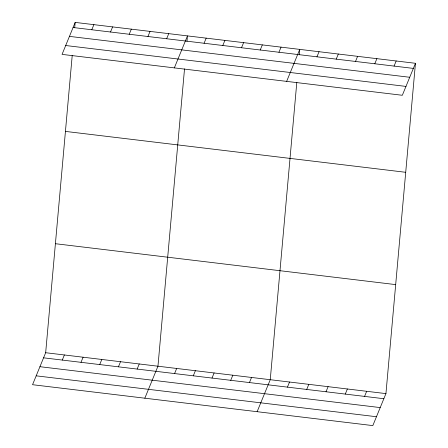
<?xml version="1.0" encoding="UTF-8"?>
<svg xmlns="http://www.w3.org/2000/svg" width="448" height="448" viewBox="0 0 448 448"><rect width="100%" height="100%" fill="white"/><g stroke="black" fill="none" stroke-linecap="round" stroke-linejoin="round"><path stroke-width="0.67" d="M415.453 63.297L402.332 95.284L62.059 54.387L75.174 22.4L415.453 63.297L385.941 393.613L372.826 425.6L32.547 384.703L45.668 352.716L72.229 55.373M74.693 27.782L75.174 22.4M184.52 68.869L157.959 366.212L144.838 398.199M186.984 41.278L187.466 35.896L174.35 67.883M296.811 82.365L270.25 379.708L257.13 411.695M299.275 54.774L299.757 49.392L286.642 81.379M91.795 29.758L93.89 24.651M110.51 32.01L112.605 26.897M129.226 34.255L131.32 29.148M147.941 36.506L150.035 31.399M166.656 38.752L168.75 33.645M62.289 360.074L64.383 354.962M204.086 43.254L206.181 38.147M81.004 362.32L83.098 357.213M222.802 45.5L224.896 40.393M99.719 364.571L101.814 359.464M241.517 47.751L243.611 42.644M118.434 366.822L120.529 361.71M260.232 50.002L262.326 44.895M137.15 369.068L139.244 363.961M278.947 52.248L281.042 47.141M174.58 373.57L176.674 368.458M316.943 56.818L319.043 51.71M193.295 375.816L195.39 370.709M336.23 59.136L338.324 54.029M212.01 378.067L214.105 372.96M355.51 61.454L357.605 56.342M230.726 380.318L232.82 375.206M374.791 63.767L376.886 58.66M249.441 382.564L251.535 377.457M394.072 66.086L396.172 60.978M287.437 387.134L289.531 382.026M306.718 389.452L308.812 384.339M326.004 391.765L328.098 386.658M345.285 394.083L347.379 388.976M364.566 396.402L366.66 391.294M73.08 27.507L413.358 68.404M69.446 36.378L409.718 77.274M65.694 45.517L405.972 86.414M65.436 131.404L405.714 172.301M55.406 243.712L395.679 284.609M45.668 352.716L385.941 393.613M43.574 357.823L383.846 398.72M39.934 366.694L380.212 407.59M36.187 375.833L376.46 416.73"/></g></svg>
